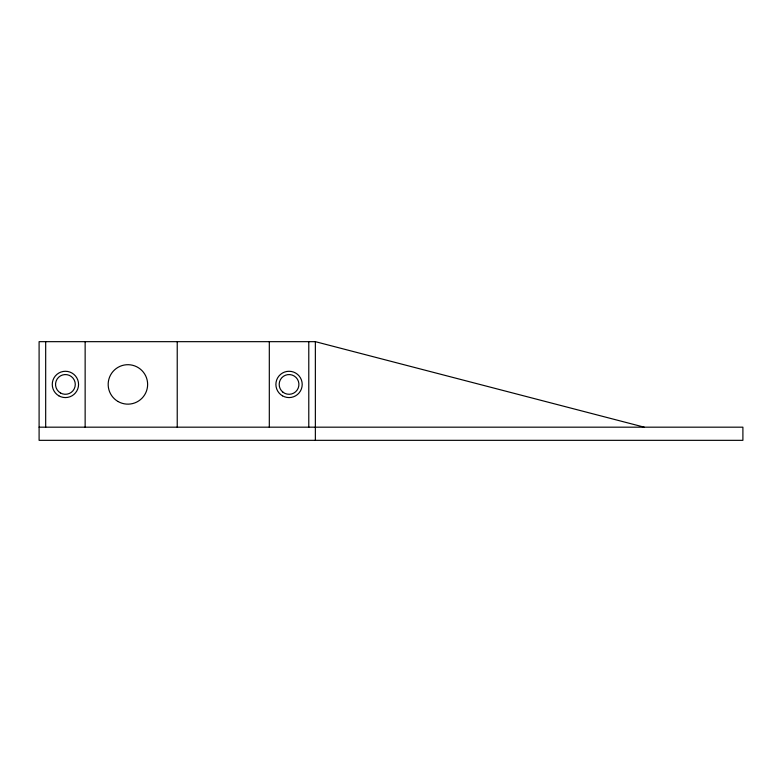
<?xml version="1.0" encoding="UTF-8"?>
<svg xmlns="http://www.w3.org/2000/svg" width="782" height="782" viewBox="0 0 782 782"><rect width="100%" height="100%" fill="white"/><g stroke="black" fill="none" stroke-linecap="round" stroke-linejoin="round"><path stroke-width="1.17" d="M644.241 427.177L315.361 341.666L39.1 341.666L39.1 440.334L742.9 440.334L742.9 427.177L39.1 427.177M315.361 341.666L315.361 440.334M308.782 341.666L308.782 427.177M269.311 341.666L269.311 427.177M177.231 341.666L177.231 427.177M85.14 341.666L85.14 427.177M45.679 341.666L45.679 427.177M282.879 392.124A9.863 9.863 0 0 0 298.802 385.907A9.863 9.863 0 0 0 285.459 375.233A9.863 9.863 0 0 0 282.879 392.124M60.478 392.965A9.863 9.863 0 0 0 75.277 384.421A9.863 9.863 0 0 0 60.478 375.878A9.863 9.863 0 0 0 60.478 392.965M118.033 401.508A19.736 19.736 0 0 0 147.632 384.421A19.736 19.736 0 0 0 118.033 367.335A19.736 19.736 0 0 0 118.033 401.508M58.836 395.819A13.157 13.157 0 0 0 78.562 384.421A13.157 13.157 0 0 0 58.836 373.034A13.157 13.157 0 0 0 58.836 395.819M282.468 395.819A13.157 13.157 0 0 0 302.204 384.421A13.157 13.157 0 0 0 282.468 373.034A13.157 13.157 0 0 0 282.468 395.819"/></g></svg>
